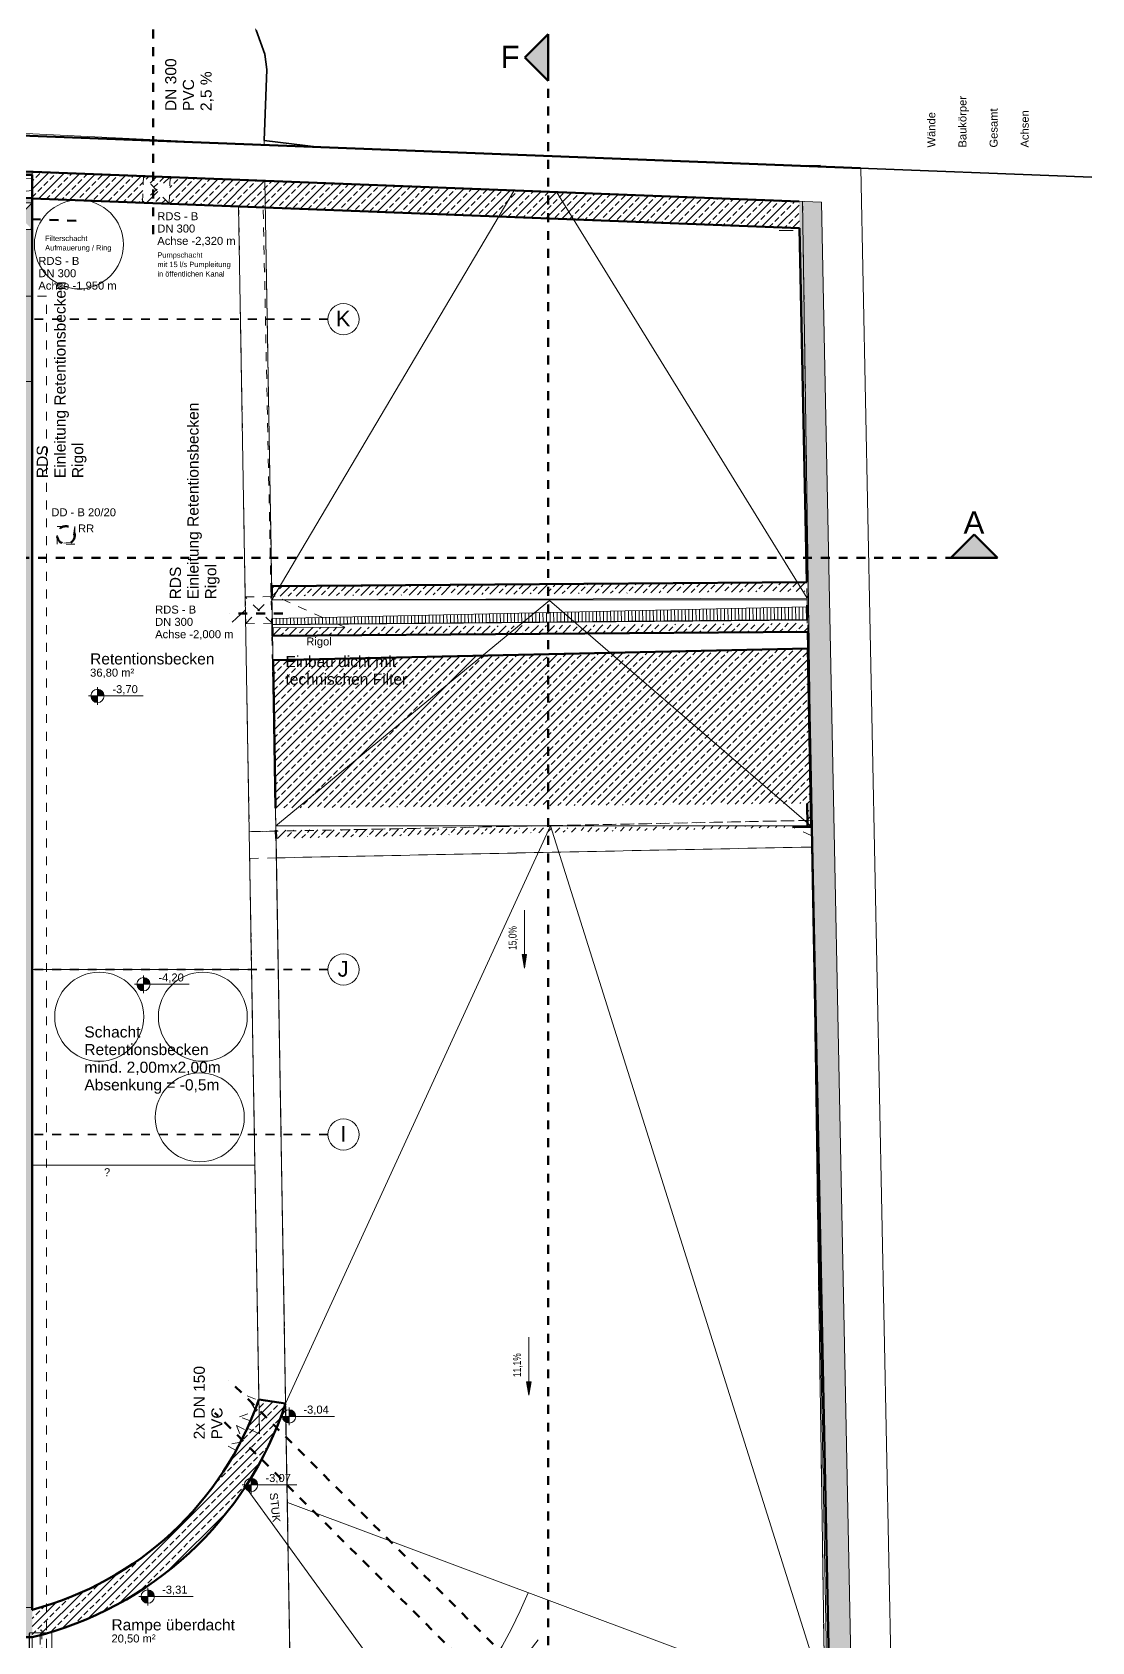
# Model space of a CAD drawing. Header units: metres. Extents: x 0 to 90, y 0 to 101.
# Drawn here: x 77.6 to 89.52, y 72.69 to 90.79 of the extents above; entities that cross this region are included whole.
import ezdxf

# ---------------------------------------------------------------- set-up
doc = ezdxf.new("R2010")
doc.units = ezdxf.units.M
for name, pattern in [('Achse', [0.009, 0.005, -0.002, 0, -0.002]), ('Strich Punkt', [0.015875, 0.00635, -0.004763, 0, -0.004763]), ('Strich Punkt Mittel', [0.015875, 0.00635, -0.004763, 0, -0.004763]), ('Verdeckt', [0.003, 0.002, -0.001]), ('Verdeckt Oben', [0.00225, 0.0015, -0.00075]), ('Verdeckt Unten', [0.005, 0.003, -0.002])]:
    doc.linetypes.add(name, pattern=pattern)
for name, color, linetype, lineweight in [('A-DETL-IDEN_', 251, 'Continuous', 9), ('A-FLOR-PATT', 251, 'Continuous', 50), ('A_2D', 251, 'Continuous', 5), ('A_Beschriftung_', 251, 'Continuous', 9), ('A_Decken', 251, 'Continuous', 13), ('A_Durchbruch', 251, 'Verdeckt', 5), ('A_Durchbruch_Projektion', 251, 'Verdeckt', 5), ('A_Grundstuecksgrenze', 251, 'Continuous', 70), ('A_Kanal_RW', 251, 'Strich Punkt', 100), ('A_Raeume', 251, 'Continuous', 13), ('A_Raeume_', 251, 'Continuous', 5), ('A_Raeume_Beschriftung_', 251, 'Continuous', 9), ('A_Raster_', 251, 'Continuous', 9), ('A_Tueren', 251, 'Continuous', 13), ('A_Waende', 251, 'Continuous', 13), ('G-ANNO-DIMS_', 251, 'Continuous', 9), ('G-ANNO-SYMB_', 251, 'Continuous', 9), ('Geländevolumenkörper', 251, 'Continuous', 5), ('M-EQPM', 251, 'Continuous', 5), ('M-EQPM-IDEN_', 251, 'Continuous', 9), ('Text', 251, 'Continuous', 9)]:
    doc.layers.add(name, color=color, linetype=linetype, lineweight=lineweight)
doc.styles.add('Arial_1', font='arial.ttf', dxfattribs={"height": 0.25})
doc.styles.add('Arial_10', font='arial.ttf', dxfattribs={"width": 0.75, "height": 0.09})
doc.styles.add('Arial_2', font='arial.ttf', dxfattribs={"height": 0.175})
doc.styles.add('Arial_3', font='arial.ttf', dxfattribs={"height": 0.09})
doc.styles.add('Arial_5', font='arial.ttf', dxfattribs={"height": 0.125})
doc.styles.add('Arial_8', font='arial.ttf', dxfattribs={"height": 0.06})
doc.styles.add('Arial_9', font='arial.ttf', dxfattribs={"height": 0.0018})
pattern_1 = [(45, (35.10227, 0), (-0.08980256, 0.08980256), []), (45, (35.19207, 0), (-0.08980256, 0.08980256), [0.0635, -0.03175])]

# ---------------------------------------------------------------- blocks, each defined once
blk = doc.blocks.new('HLS_Rigol - 24x10cm-9179616-263_PP_-01UG_BT1')
at = {"layer": 'M-EQPM'}
for p, q in [((42.474, 72.786), (42.469, 72.78)), ((42.469, 72.78), (42.47, 66.581)), ((42.469, 72.78), (42.47, 66.581)), ((42.724, 72.786), (42.474, 72.786)), ((42.474, 72.786), (42.474, 66.587)), ((42.724, 66.587), (42.724, 72.786)), ((42.47, 66.581), (42.474, 66.587)), ((42.473, 66.581), (42.47, 66.581)), ((42.488, 66.581), (42.473, 66.581)), ((42.473, 66.581), (42.473, 66.581)), ((42.474, 66.587), (42.724, 66.587)), ((42.715, 66.581), (42.475, 66.581)), ((42.475, 66.581), (42.475, 66.581)), ((42.491, 66.587), (42.488, 66.581)), ((42.488, 66.581), (42.703, 66.581)), ((42.706, 66.587), (42.491, 66.587)), ((42.703, 66.581), (42.706, 66.587)), ((42.703, 66.587), (42.703, 66.581)), ((42.717, 66.581), (42.703, 66.581)), ((42.715, 66.581), (42.715, 66.581)), ((42.72, 66.581), (42.717, 66.581)), ((42.717, 66.581), (42.717, 66.581)), ((42.724, 66.587), (42.72, 66.581))]:
    blk.add_line(p, q, dxfattribs=at)
blk = doc.blocks.new('Tore_Rolltor_gross - 6000x2100-8615830-263_PP_-01UG_BT1')
at = {"layer": 'A_Tueren', "linetype": 'Verdeckt', "lineweight": 5}
for p, q in [((-2.98, -0.26), (-2.98, -0.24)), ((-2.98, -0.24), (2.98, -0.24)), ((2.98, -0.26), (-2.98, -0.26)), ((2.98, -0.24), (2.98, -0.26))]:
    blk.add_line(p, q, dxfattribs=at)
blk = doc.blocks.new('HLS_Rigol - 24x10cm-9179617-263_PP_-01UG_BT1')
at = {"layer": 'M-EQPM'}
h = blk.add_hatch(dxfattribs=at)
h.set_pattern_fill('FP_15', color=256, style=0, pattern_type=2)
h.set_pattern_definition([(270, (0, 0.6096), (0.04, 0), [])])
h.paths.add_polyline_path([(0, -0.12), (6.016, -0.12), (6.016, 0.12), (6.011, 0.12), (6.012, 0.024), (0, -0.054), (0, -0.054), (0, -0.107), (0.001, -0.108), (0, -0.108), (0, -0.113)])
for p, q in [((6.011, 0.125), (6.016, 0.125)), ((6.011, 0.125), (6.016, 0.125)), ((6.011, 0.122), (6.016, 0.122)), ((6.011, 0.12), (6.016, 0.12)), ((6.016, 0.125), (6.016, 0.122)), ((6.016, 0.122), (6.016, 0.12)), ((6.016, 0.12), (6.016, -0.12)), ((0, -0.107), (0, 0)), ((0, -0.12), (0, -0.108)), ((0, -0.12), (6.016, -0.12)), ((0, -0.122), (0, -0.12)), ((0, -0.125), (0, -0.122)), ((0, -0.122), (6.016, -0.122)), ((0, -0.125), (6.016, -0.125)), ((0, -0.125), (6.016, -0.125)), ((6.016, -0.12), (6.016, -0.122)), ((6.016, -0.122), (6.016, -0.125))]:
    blk.add_line(p, q, dxfattribs=at)
blk = doc.blocks.new('Allg_WD_rund - Bau-10900194-263_PP_-01UG_BT1')
at = {"layer": 'A_Durchbruch'}
for p, q in [((-0.185, -0.15), (0.115, 0.15)), ((-0.185, 0.15), (0.115, -0.15)), ((-0.185, -0.15), (-0.185, 0.15)), ((0.115, 0.15), (0.115, -0.15))]:
    blk.add_line(p, q, dxfattribs=at)
blk = doc.blocks.new('Allg_WD_rund - Bau-10843854-263_PP_-01UG_BT1')
at = {"layer": 'A_Durchbruch'}
for p, q in [((-0.185, -0.15), (0.115, 0.15)), ((-0.185, 0.15), (0.115, -0.15)), ((-0.185, -0.15), (-0.185, 0.15)), ((0.115, 0.15), (0.115, -0.15))]:
    blk.add_line(p, q, dxfattribs=at)
blk = doc.blocks.new('HLS_Rigol - 20x5cm-11168013-263_PP_-01UG_BT1')
at = {"layer": 'M-EQPM'}
blk.add_line((0, -0.084), (0, -0.083), dxfattribs=at)
blk = doc.blocks.new('Allg_WD_rund - Bau-10843856-263_PP_-01UG_BT1')
at = {"layer": 'A_Durchbruch'}
for p, q in [((-0.185, -0.15), (0.115, 0.15)), ((-0.185, 0.15), (0.115, -0.15)), ((-0.185, -0.15), (-0.185, 0.15)), ((0.115, 0.15), (0.115, -0.15))]:
    blk.add_line(p, q, dxfattribs=at)
blk = doc.blocks.new('Allg_WD_rund - HKLS-11320194-263_PP_-01UG_BT1')
at = {"layer": 'A_Durchbruch'}
for p, q in [((-0.16, -0.15), (-0.056, -0.025)), ((-0.16, -0.15), (-0.16, -0.028)), ((-0.015, -0.025), (0.09, -0.15)), ((0.09, -0.024), (0.09, -0.15))]:
    blk.add_line(p, q, dxfattribs=at)
blk = doc.blocks.new('Allg_WD_rund - HKLS-11332466-263_PP_-01UG_BT1')
at = {"layer": 'A_Durchbruch'}
for p, q in [((-0.16, 0.15), (-0.047, 0.014)), ((-0.16, 0.017), (-0.16, 0.15)), ((-0.023, 0.014), (0.09, 0.15)), ((0.09, 0.15), (0.09, 0.013))]:
    blk.add_line(p, q, dxfattribs=at)
blk = doc.blocks.new('Symbol_Schatten_Verdeckt_unten - Bodendurchbruch_Schatten_Verdeckt_unten-8269587-263_PP_-01UG_BT1')
at = {"layer": 'A_Durchbruch_Projektion'}
for p, q in [((-0.1, -0.1), (-0.1, 0.1)), ((-0.1, 0.1), (0.1, 0.1)), ((-0.1, -0.1), (-0.075, 0.075)), ((-0.075, 0.075), (0.1, 0.1)), ((0.1, 0.1), (0.1, -0.1)), ((0.1, -0.1), (-0.1, -0.1))]:
    blk.add_line(p, q, dxfattribs=at)
blk = doc.blocks.new('Family - ___-3180367-263_PP_-01UG_BT1')
at = {"layer": 'A_Grundstuecksgrenze'}
blk.add_line((51.816, 89.256), (26.926, 90.223), dxfattribs=at)
blk = doc.blocks.new('Raster - BS_Achse-112124-263_PP_-01UG_BT1')
at = {"layer": 'A_Beschriftung_'}
blk.add_circle((0, 0), 0.0035, dxfattribs=at)
blk = doc.blocks.new('Schnitt - 100_Gebaeudeschnitt-1260755-263_PP_-01UG_BT1')
at = {"layer": 'G-ANNO-SYMB_'}
blk.add_hatch(color=256, dxfattribs=at).paths.add_polyline_path([(-0.00829, 0), (-0.00305, 0.00525), (0.0022, 0)])
at = {"layer": 'G-ANNO-SYMB_', "lineweight": 70}
for p, q in [((-0.00305, 0.00525), (-0.00829, 0)), ((0.0022, 0), (-0.00305, 0.00525)), ((-0.00829, 0), (0.0022, 0))]:
    blk.add_line(p, q, dxfattribs=at)
blk = doc.blocks.new('Schnitt - 100_Gebaeudeschnitt-1261489-263_PP_-01UG_BT1')
at = {"layer": 'G-ANNO-SYMB_'}
blk.add_hatch(color=256, dxfattribs=at).paths.add_polyline_path([(-0.00829, 0), (-0.00305, 0.00525), (0.0022, 0)])
at = {"layer": 'G-ANNO-SYMB_', "lineweight": 70}
for p, q in [((-0.00305, 0.00525), (-0.00829, 0)), ((0.0022, 0), (-0.00305, 0.00525)), ((-0.00829, 0), (0.0022, 0))]:
    blk.add_line(p, q, dxfattribs=at)
blk = doc.blocks.new('BS_Maßkette_AT_PP - unten oder rechts-9577582-263_PP_-01UG_BT1')
at = {"layer": 'A_Beschriftung_', "char_height": 0.0018, "attachment_point": 1, "style": 'Arial_9'}
for s, insert, width in [('Wände', (-0.00023, -0.01379), 0.0096203), ('Baukörper', (-0.00023, -0.02079), 0.0137089), ('Gesamt', (-0.00023, -0.02779), 0.0102616), ('Achsen', (-0.00023, -0.03479), 0.0099409)]:
    blk.add_mtext(s, dxfattribs=dict(at, insert=insert, width=width))
blk = doc.blocks.new('Höhenkoten - 018-55641-263_PP_-01UG_BT1')
at = {"layer": 'G-ANNO-DIMS_'}
h = blk.add_hatch(color=256, dxfattribs=at)
edge = h.paths.add_edge_path()
edge.add_line((0, 0), (0, -0.0015))
edge.add_arc((0, 0), 0.0015, 180, 270, ccw=False)
edge.add_line((-0.0015, 0), (0, 0))
h = blk.add_hatch(color=256, dxfattribs=at)
edge = h.paths.add_edge_path()
edge.add_line((0, 0), (0, 0.0015))
edge.add_arc((0, 0), 0.0015, 0, 90, ccw=False)
edge.add_line((0.0015, 0), (0, 0))
for p, q in [((-0.002, 0), (0.01024, 0)), ((0, 0), (0, 0.002)), ((0, 0), (0, -0.002))]:
    blk.add_line(p, q, dxfattribs=at)
blk.add_circle((0, 0), 0.0015, dxfattribs=at)
blk = doc.blocks.new('BS_Kote_Grundriss_FBOK_manuell_AT - 018-9425739-263_PP_-01UG_BT1')
at = {"layer": 'A_Beschriftung_'}
h = blk.add_hatch(color=256, dxfattribs=at)
edge = h.paths.add_edge_path()
edge.add_line((0, 0), (0, -0.0015))
edge.add_arc((0, 0), 0.0015, 180, 270, ccw=False)
edge.add_line((-0.0015, 0), (0, 0))
h = blk.add_hatch(color=256, dxfattribs=at)
edge = h.paths.add_edge_path()
edge.add_line((0, 0), (0, 0.0015))
edge.add_arc((0, 0), 0.0015, 0, 90, ccw=False)
edge.add_line((0.0015, 0), (0, 0))
for p, q in [((-0.002, 0), (0.01024, 0)), ((0, 0), (0, 0.002)), ((0, 0), (0, -0.002))]:
    blk.add_line(p, q, dxfattribs=at)
blk.add_circle((0, 0), 0.0015, dxfattribs=at)
blk = doc.blocks.new('BS_Dtai_Gefälle mit Text - 018-10368467-263_PP_-01UG_BT1')
at = {"layer": 'A_Beschriftung_'}
blk.add_hatch(color=256, dxfattribs=at).paths.add_polyline_path([(0.005, -0.0005), (0.005, 0.0005), (0.00803, 0)])
for p, q in [((-0.005, 0), (0.005, 0)), ((0.00803, 0), (0.005, 0.0005)), ((0.005, 0.0005), (0.005, -0.0005)), ((0.005, -0.0005), (0.00803, 0))]:
    blk.add_line(p, q, dxfattribs=at)

msp = doc.modelspace()

# ---------------------------------------------------------------- hatches: boundary and pattern name
at = {"layer": 'A-FLOR-PATT', "lineweight": 5}
h = msp.add_hatch(dxfattribs=at)
h.set_pattern_fill('FP_1', color=256, style=0, pattern_type=2)
h.set_pattern_definition(pattern_1)
h.paths.add_polyline_path([(80.346, 81.718), (86.36, 81.85), (86.323, 83.855), (80.312, 83.724), (80.34, 82.061), (86.318, 82.113), (86.32, 81.863), (80.344, 81.811), (80.344, 81.801)])
at = {"layer": 'A_Waende', "lineweight": 5}
h = msp.add_hatch(dxfattribs=at)
h.set_pattern_fill('FP_1', color=250, style=0, pattern_type=2)
h.set_pattern_definition(pattern_1)
h.paths.add_polyline_path([(77.605, 88.918), (77.617, 89.217), (61.981, 89.825), (61.951, 89.527), (77.305, 88.929), (77.305, 89.182), (77.605, 89.182), (77.605, 88.929)])
h = msp.add_hatch(dxfattribs=at)
h.set_pattern_fill('FP_1', color=250, style=0, pattern_type=2)
h.set_pattern_definition(pattern_1)
h.paths.add_polyline_path([(86.574, 71.781), (86.822, 71.786), (86.476, 88.873), (86.226, 88.882), (86.317, 84.425), (86.318, 84.425), (86.318, 84.342), (86.574, 71.781)])
h.paths.add_polyline_path([(86.468, 89.273), (86.468, 89.274), (86.468, 89.273)])
h = msp.add_hatch(dxfattribs=at)
h.set_pattern_fill('FP_1', color=250, style=0, pattern_type=2)
h.set_pattern_definition(pattern_1)
h.paths.add_polyline_path([(77.423, 66.622), (77.605, 66.622), (77.605, 66.937), (77.305, 66.937), (77.305, 66.622), (77.419, 66.622)])
h.paths.add_polyline_path([(77.605, 88.568), (77.605, 88.868), (77.455, 88.718), (77.598, 88.574)])
h.paths.add_polyline_path([(77.305, 88.568), (77.455, 88.718), (77.305, 88.868), (77.305, 88.718)])
h.paths.add_polyline_path([(77.496, 72.737), (77.605, 72.737), (77.605, 88.568), (77.305, 88.568), (77.305, 72.737)])
h.paths.add_polyline_path([(77.605, 88.868), (77.605, 88.917), (77.32, 88.929), (77.33, 89.182), (77.305, 89.182), (77.305, 88.868), (77.604, 88.868)])
h = msp.add_hatch(dxfattribs=at)
h.set_pattern_fill('FP_1', color=250, style=0, pattern_type=2)
h.set_pattern_definition(pattern_1)
h.paths.add_polyline_path([(78.999, 89.013), (78.843, 88.869), (78.855, 89.169), (78.866, 89.157)])
h.paths.add_polyline_path([(79.155, 89.157), (79.143, 88.858), (78.999, 89.013)])
h.paths.add_polyline_path([(86.232, 88.582), (86.226, 88.882), (77.617, 89.217), (77.605, 88.918), (86.232, 88.582)])
h = msp.add_hatch(dxfattribs=at)
h.set_pattern_fill('FP_1', color=250, style=0, pattern_type=2)
h.set_pattern_definition(pattern_1)
h.paths.add_polyline_path([(80.299, 84.443), (86.311, 84.497), (86.312, 84.443), (86.316, 84.443), (86.313, 84.603), (80.297, 84.556)])
h = msp.add_hatch(dxfattribs=at)
h.set_pattern_fill('FP_1', color=250, style=0, pattern_type=2)
h.set_pattern_definition(pattern_1)
h.paths.add_polyline_path([(80.307, 83.996), (86.324, 84.044), (86.321, 84.204), (86.32, 84.204), (86.32, 84.175), (86.317, 84.175), (86.318, 84.141), (80.305, 84.087)])
h = msp.add_hatch(dxfattribs=at)
h.set_pattern_fill('FP_1', color=250, style=0, pattern_type=2)
h.set_pattern_definition(pattern_1)
h.paths.add_polyline_path([(77.605, 72.737), (77.822, 72.796), (78.035, 72.868), (78.244, 72.951), (78.448, 73.046), (78.645, 73.152), (78.837, 73.269), (79.022, 73.397), (79.2, 73.535), (79.369, 73.683), (79.53, 73.84), (79.682, 74.006), (79.824, 74.18), (79.956, 74.361), (80.078, 74.55), (80.189, 74.746), (80.289, 74.947), (80.38, 75.161), (80.454, 75.365), (80.153, 75.412), (80.078, 75.213), (79.991, 75.019), (79.893, 74.829), (79.785, 74.646), (79.666, 74.47), (79.537, 74.3), (79.399, 74.138), (79.251, 73.985), (79.095, 73.84), (78.931, 73.704), (78.759, 73.578), (78.581, 73.463), (78.391, 73.355), (78.203, 73.262), (78.009, 73.179), (77.809, 73.107), (77.605, 73.046), (77.605, 72.756)])

# ---------------------------------------------------------------- linework, layer by layer
at = {"layer": 'A_2D'}
for p, q in [((62.028, 90.223), (79.363, 89.55)), ((86.161, 88.556), (86.001, 88.556)), ((80.071, 80.245), (77.605, 80.245)), ((77.605, 78.045), (80.102, 78.045)), ((84.612, 68.08), (80.001, 74.428)), ((86.542, 71.981), (80.473, 74.251))]:
    msp.add_line(p, q, dxfattribs=at)
at = {"layer": 'A_2D', "lineweight": 13}
for p, q in [((86.919, 89.256), (62.028, 90.223)), ((61.983, 89.825), (86.476, 88.873)), ((79.363, 89.55), (86.919, 89.256)), ((87.49, 61.013), (86.919, 89.256)), ((80.3, 84.402), (83.024, 89.007)), ((86.318, 84.42), (83.497, 88.989)), ((86.476, 88.873), (87.031, 61.453)), ((80.291, 84.402), (86.315, 84.402)), ((80.3, 84.402), (86.318, 84.42)), ((80.343, 81.861), (83.421, 84.394)), ((83.421, 84.394), (86.362, 81.856)), ((86.368, 81.861), (80.343, 81.861)), ((80.454, 75.365), (83.432, 81.862)), ((86.542, 71.981), (83.432, 81.862)), ((80.344, 81.801), (80.044, 81.795)), ((80.044, 81.795), (80.153, 75.412)), ((80.454, 75.365), (80.344, 81.801)), ((80.153, 75.412), (80.454, 75.365))]:
    msp.add_line(p, q, dxfattribs=at)
at = {"layer": 'A_2D', "linetype": 'Verdeckt Unten', "lineweight": 13}
for p, q in [((77.605, 88.917), (77.605, 73.046)), ((79.319, 88.851), (77.605, 88.917)), ((86.232, 88.582), (79.319, 88.851)), ((86.373, 81.623), (86.232, 88.582)), ((80.05, 81.495), (86.373, 81.623)), ((80.153, 75.412), (80.05, 81.495))]:
    msp.add_line(p, q, dxfattribs=at)
at = {"layer": 'A_2D', "linetype": 'Verdeckt'}
for p, q in [((79.925, 88.837), (80.05, 81.478)), ((80.35, 81.489), (80.202, 88.801)), ((77.765, 87.818), (44.265, 87.818)), ((77.765, 70.818), (77.765, 87.818)), ((86.37, 81.923), (80.038, 81.795)), ((86.367, 81.923), (80.343, 81.801)), ((86.373, 81.623), (86.367, 81.923)), ((80.343, 81.801), (80.349, 81.501)), ((80.349, 81.501), (86.382, 81.623)), ((80.349, 81.501), (86.373, 81.623))]:
    msp.add_line(p, q, dxfattribs=at)
at = {"layer": 'A_2D', "linetype": 'Verdeckt Oben'}
msp.add_line((80.603, 66.622), (80.454, 75.365), dxfattribs=at)
at = {"layer": 'A_2D'}
for centre in [(78.13, 88.399), (78.358, 79.714), (79.523, 79.714), (79.489, 78.583)]:
    msp.add_circle(centre, 0.5, dxfattribs=at)
at = {"layer": 'A_2D', "linetype": 'Verdeckt Unten', "lineweight": 13}
msp.add_arc((76.657, 76.623), 3.7, 284.8457, 340.8967, dxfattribs=at)
at = {"layer": 'A_2D'}
msp.add_arc((77.764, 75.521), 5.879, 269.0829, 337.1487, dxfattribs=at)
at = {"layer": 'A_Beschriftung_'}
msp.add_line((80, 84.287), (79.851, 84.152), dxfattribs=at)
at = {"layer": 'A_Decken'}
for p, q in [((79.245, 89.554), (77.605, 89.618)), ((79.204, 89.555), (79.368, 89.549)), ((79.368, 89.549), (79.375, 89.549)), ((80.013, 89.524), (80.213, 89.517)), ((77.605, 88.917), (77.605, 89.218)), ((80.22, 89.116), (80.344, 81.811)), ((77.305, 87.818), (77.605, 87.818)), ((77.605, 86.858), (66.317, 86.858)), ((86.313, 84.604), (85.585, 84.598)), ((80.299, 84.443), (80.337, 84.443)), ((80.304, 84.193), (80.87, 84.205)), ((80.87, 84.205), (86.314, 84.324)), ((86.317, 84.175), (86.318, 84.141)), ((80.304, 84.122), (80.305, 83.991)), ((81.119, 84.094), (80.305, 84.087)), ((80.305, 83.991), (86.068, 84.042)), ((86.36, 81.85), (86.542, 71.981)), ((80.454, 75.365), (80.346, 81.718)), ((77.605, 80.245), (80.071, 80.245)), ((80.107, 78.045), (80.07, 80.245)), ((80.071, 80.245), (80.108, 78.045)), ((80.108, 78.045), (77.605, 78.045)), ((77.605, 73.073), (77.355, 73.073)), ((77.605, 66.937), (77.605, 72.737))]:
    msp.add_line(p, q, dxfattribs=at)
at = {"layer": 'A_Decken', "linetype": 'Verdeckt Unten'}
for p, q in [((77.305, 89.131), (77.605, 89.14)), ((77.305, 88.974), (77.605, 89.005)), ((80.87, 84.205), (80.337, 84.443)), ((81.119, 84.094), (81.042, 84.129)), ((86.362, 81.751), (86.151, 81.846))]:
    msp.add_line(p, q, dxfattribs=at)
at = {"layer": 'A_Decken', "lineweight": 50}
for p, q in [((81.871, 83.758), (86.323, 83.855)), ((86.36, 81.85), (86.323, 83.855)), ((80.312, 83.724), (81.871, 83.758)), ((80.34, 82.061), (80.312, 83.724)), ((86.318, 82.113), (86.32, 81.863)), ((86.151, 81.846), (86.36, 81.85)), ((80.344, 81.811), (80.346, 81.718))]:
    msp.add_line(p, q, dxfattribs=at)
at = {"layer": 'A_Decken'}
for points in [[(80.38, 75.161), (80.407, 75.228), (80.431, 75.296), (80.454, 75.365)], [(80.296, 74.961), (80.315, 75.005), (80.334, 75.048), (80.352, 75.092)], [(80.2, 74.766), (80.22, 74.804), (80.239, 74.843), (80.258, 74.881)], [(80.094, 74.577), (80.115, 74.612), (80.136, 74.648), (80.156, 74.684)], [(79.978, 74.393), (79.985, 74.405), (79.993, 74.416), (80.001, 74.428)], [(80.001, 74.428), (80.015, 74.45), (80.03, 74.473), (80.044, 74.495)], [(79.85, 74.214), (79.874, 74.246), (79.897, 74.277), (79.92, 74.309)], [(79.713, 74.042), (79.738, 74.072), (79.763, 74.102), (79.788, 74.133)], [(79.566, 73.878), (79.593, 73.907), (79.62, 73.935), (79.646, 73.965)], [(79.411, 73.722), (79.44, 73.749), (79.468, 73.777), (79.495, 73.804)], [(79.076, 73.437), (79.107, 73.461), (79.138, 73.485), (79.168, 73.51)], [(79.248, 73.575), (79.277, 73.601), (79.307, 73.626), (79.336, 73.652)], [(78.517, 73.082), (78.552, 73.1), (78.588, 73.12), (78.623, 73.14)], [(78.71, 73.19), (78.735, 73.205), (78.76, 73.22), (78.785, 73.236)], [(78.785, 73.236), (78.794, 73.242), (78.803, 73.247), (78.812, 73.253)], [(78.108, 72.895), (78.149, 72.911), (78.189, 72.928), (78.23, 72.945)], [(78.316, 72.983), (78.354, 73), (78.392, 73.018), (78.429, 73.037)], [(77.605, 72.737), (77.676, 72.754), (77.747, 72.774), (77.817, 72.795)], [(77.888, 72.817), (77.934, 72.832), (77.98, 72.848), (78.025, 72.864)]]:
    msp.add_open_spline(points, degree=3, dxfattribs=at)
msp.add_open_spline([(78.896, 73.308), (78.919, 73.324), (78.951, 73.346), (78.984, 73.369), (78.994, 73.377)], degree=3, knots=[-0.52721578, -0.52721578, -0.52721578, -0.52721578, -0.5, -0.48750259, -0.48750259, -0.48750259, -0.48750259], dxfattribs=at)
at = {"layer": 'A_Kanal_RW'}
for p, q in [((78.964, 88.516), (78.964, 93.916)), ((63.21, 89.243), (78.139, 88.662)), ((80.423, 84.248), (79.823, 84.248)), ((86.322, 69.123), (79.817, 75.629)), ((86.059, 68.861), (79.659, 75.261))]:
    msp.add_line(p, q, dxfattribs=at)
msp.add_circle((77.984, 85.13), 0.1, dxfattribs=at)
at = {"layer": 'A_Raeume', "color": 8, "linetype": 'Verdeckt'}
for p, q in [((80.613, 66.038), (80.22, 89.116)), ((86.265, 88.881), (86.519, 71.739)), ((80.01, 83.838), (80.153, 75.412)), ((86.319, 81.922), (81.196, 81.818)), ((86.368, 81.923), (86.359, 81.923)), ((80.344, 81.801), (80.044, 81.795)), ((80.044, 81.795), (80.153, 75.412))]:
    msp.add_line(p, q, dxfattribs=at)
for start, end in [(340.7442, 340.8967), (335.0364, 336.2635), (338.6211, 338.9929), (330.433, 331.1622), (326.9359, 328.9828), (323.4296, 325.4527), (319.9065, 321.9427), (316.3487, 318.4436), (308.5913, 311.4625), (312.6975, 314.951), (304.4925, 307.977), (301.0058, 303.4714), (297.5157, 299.6777), (286.9999, 289.0288), (290.5172, 292.543), (294.0205, 296.0817), (284.8525, 285.5272)]:
    msp.add_arc((76.657, 76.623), 3.7, start, end, dxfattribs=at)
at = {"layer": 'A_Raeume_'}
msp.add_line((86.259, 89.282), (80.213, 89.517), dxfattribs=at)
at = {"layer": 'A_Raeume_', "flags": 128}
for points in [[(80.22, 89.116), (80.603, 66.624)], [(80.044, 81.795), (79.925, 88.827), (77.605, 88.917), (77.605, 73.046), (77.829, 73.113), (78.048, 73.194), (78.261, 73.289), (78.468, 73.397), (78.668, 73.517), (78.86, 73.65), (79.043, 73.795), (79.217, 73.952), (79.38, 74.118), (79.533, 74.295), (79.674, 74.481), (79.803, 74.676), (79.92, 74.878), (80.023, 75.087), (80.16, 75.025), (80.044, 81.795)], [(86.519, 71.739), (86.488, 73.797), (86.265, 88.881)]]:
    msp.add_lwpolyline(points, dxfattribs=at)
msp.add_lwpolyline([(77.605, 66.622), (79.369, 66.622), (80.603, 66.622), (80.454, 75.34), (80.446, 75.34), (80.358, 75.105), (80.255, 74.876), (80.138, 74.653), (80.008, 74.439), (79.864, 74.232), (79.708, 74.036), (79.539, 73.849), (79.359, 73.674), (79.169, 73.51), (78.969, 73.359), (78.759, 73.22), (78.541, 73.095), (78.316, 72.983), (78.084, 72.886), (77.847, 72.804), (77.605, 72.737)], close=True, dxfattribs=at)
at = {"layer": 'A_Raster_', "linetype": 'Strich Punkt Mittel', "lineweight": 35}
for p, q in [((80.929, 87.558), (44.711, 87.558)), ((80.929, 80.245), (44.711, 80.245)), ((80.929, 78.39), (44.711, 78.39))]:
    msp.add_line(p, q, dxfattribs=at)
at = {"layer": 'A_Waende'}
for p, q in [((79.368, 89.549), (77.305, 89.629)), ((80.013, 89.526), (79.375, 89.55)), ((79.375, 89.549), (79.375, 89.55)), ((80.013, 89.526), (80.013, 89.524)), ((80.112, 89.52), (80.213, 89.522)), ((80.213, 89.517), (80.213, 89.522))]:
    msp.add_line(p, q, dxfattribs=at)
at = {"layer": 'A_Waende', "color": 90, "lineweight": 50}
for p, q in [((77.617, 89.217), (74.232, 89.349)), ((86.311, 89.279), (86.468, 89.282)), ((86.468, 89.273), (86.468, 89.282)), ((77.33, 89.182), (77.605, 89.182)), ((77.605, 89.182), (77.605, 88.918)), ((86.226, 88.882), (77.617, 89.217)), ((77.605, 88.918), (77.32, 88.929)), ((77.605, 73.046), (77.605, 88.917)), ((77.605, 88.917), (86.232, 88.582)), ((86.232, 88.582), (86.313, 84.603)), ((80.297, 84.556), (86.313, 84.603)), ((80.297, 84.556), (80.299, 84.443)), ((86.316, 84.443), (86.312, 84.443)), ((86.316, 84.443), (86.317, 84.425)), ((86.318, 84.342), (86.321, 84.204)), ((86.321, 84.204), (86.32, 84.204)), ((80.307, 83.996), (80.305, 84.087)), ((80.307, 83.996), (86.324, 84.044)), ((86.324, 84.044), (86.574, 71.783)), ((80.454, 75.365), (80.153, 75.412)), ((77.305, 72.737), (77.605, 72.737))]:
    msp.add_line(p, q, dxfattribs=at)
for radius, start, end in [(3.7, 284.8457, 340.8967), (4, 283.7096, 341.6718)]:
    msp.add_arc((76.657, 76.623), radius, start, end, dxfattribs=at)
at = {"layer": 'G-ANNO-SYMB_', "linetype": 'Achse', "lineweight": 70}
for p, q in [((83.407, 90.349), (83.407, 58.172)), ((44.871, 84.873), (88.041, 84.873))]:
    msp.add_line(p, q, dxfattribs=at)
at = {"layer": 'Geländevolumenkörper', "color": 253}
for p, q in [((80.115, 90.822), (80.208, 90.584)), ((80.208, 90.584), (80.241, 90.367)), ((80.241, 90.367), (80.213, 89.522)), ((79.317, 89.56), (71.701, 89.925)), ((80.213, 89.522), (79.317, 89.56))]:
    msp.add_line(p, q, dxfattribs=at)
at = {"layer": 'Geländevolumenkörper', "color": 130, "lineweight": 35}
for p, q in [((80.219, 90.537), (80.123, 90.807)), ((80.241, 90.367), (80.219, 90.537)), ((80.212, 89.568), (80.241, 90.367)), ((80.826, 89.493), (80.212, 89.568)), ((89.516, 89.155), (80.826, 89.493))]:
    msp.add_line(p, q, dxfattribs=at)

# ---------------------------------------------------------------- block references
at = {"layer": 'A_2D', "lineweight": 13}
for name, p, rotation in [('Allg_WD_rund - Bau-10843854-263_PP_-01UG_BT1', (78.964, 89.015), 177.7728208629119), ('Allg_WD_rund - Bau-10900194-263_PP_-01UG_BT1', (77.455, 88.683), 269.9999999999999), ('Symbol_Schatten_Verdeckt_unten - Bodendurchbruch_Schatten_Verdeckt_unten-8269587-263_PP_-01UG_BT1', (77.985, 85.128), 180), ('Allg_WD_rund - Bau-10843856-263_PP_-01UG_BT1', (80.151, 84.322), 90.97565434105645), ('Allg_WD_rund - HKLS-11332466-263_PP_-01UG_BT1', (80.131, 75.314), 69.48767492219737), ('Allg_WD_rund - HKLS-11320194-263_PP_-01UG_BT1', (79.961, 74.907), 242.4191410383292)]:
    msp.add_blockref(name, p, dxfattribs=dict(at, rotation=rotation))
at = {"layer": 'A_Beschriftung_'}
for name, p, xscale, yscale, zscale, rotation in [('BS_Maßkette_AT_PP - unten oder rechts-9577582-263_PP_-01UG_BT1', (86.978, 89.5), 50, 50, 50, 89.99999999999936), ('Raster - BS_Achse-112124-263_PP_-01UG_BT1', (81.104, 87.558), 49.99999999999998, 49.99999999999998, 49.99999999999998, 90), ('BS_Dtai_Gefälle mit Text - 018-10368467-263_PP_-01UG_BT1', (83.138, 80.663), 50, 50, 50, 270.0000000000011), ('Raster - BS_Achse-112124-263_PP_-01UG_BT1', (81.104, 80.245), 49.99999999999998, 49.99999999999998, 49.99999999999998, 89.99999999999991), ('Raster - BS_Achse-112124-263_PP_-01UG_BT1', (81.104, 78.39), 49.99999999999998, 49.99999999999998, 49.99999999999998, 89.99999999999991), ('BS_Dtai_Gefälle mit Text - 018-10368467-263_PP_-01UG_BT1', (83.188, 75.86), 50, 50, 50, 270.0000000000011), ('BS_Dtai_Gefälle mit Text - 018-10368467-263_PP_-01UG_BT1', (83.139, 72.51), 50, 50, 50, 232.3605708879156)]:
    msp.add_blockref(name, p, dxfattribs=dict(at, xscale=xscale, yscale=yscale, zscale=zscale, rotation=rotation))
at = {"layer": 'A_Beschriftung_', "xscale": 50, "yscale": 50, "zscale": 50}
for p in [(80.493, 75.22), (80.066, 74.45), (78.904, 73.194)]:
    msp.add_blockref('BS_Kote_Grundriss_FBOK_manuell_AT - 018-9425739-263_PP_-01UG_BT1', p, dxfattribs=at)
at = {"layer": 'A_Grundstuecksgrenze'}
msp.add_blockref('Family - ___-3180367-263_PP_-01UG_BT1', (35.102, 0), dxfattribs=at)
at = {"layer": 'A_Tueren', "rotation": 89.99999999999991}
msp.add_blockref('Tore_Rolltor_gross - 6000x2100-8615830-263_PP_-01UG_BT1', (77.455, 69.837), dxfattribs=at)
at = {"layer": 'G-ANNO-DIMS_', "xscale": 49.99999999999998, "yscale": 49.99999999999998, "zscale": 49.99999999999998}
for p in [(78.339, 83.322), (78.856, 80.08)]:
    msp.add_blockref('Höhenkoten - 018-55641-263_PP_-01UG_BT1', p, dxfattribs=at)
at = {"layer": 'G-ANNO-SYMB_', "extrusion": (0, 0, -1), "xscale": 49.99999999999998, "yscale": 49.99999999999998, "zscale": 49.99999999999998, "rotation": 270.0000000000004}
msp.add_blockref('Schnitt - 100_Gebaeudeschnitt-1261489-263_PP_-01UG_BT1', (-83.407, 90.349), dxfattribs=at)
at = {"layer": 'G-ANNO-SYMB_', "extrusion": (0, 0, -1), "xscale": 49.99999999999998, "yscale": 49.99999999999998, "zscale": 49.99999999999998}
msp.add_blockref('Schnitt - 100_Gebaeudeschnitt-1260755-263_PP_-01UG_BT1', (-88.041, 84.873), dxfattribs=at)
at = {"layer": 'M-EQPM'}
for name, p, rotation in [('HLS_Rigol - 24x10cm-9179617-263_PP_-01UG_BT1', (80.303, 84.247), 0.5006478022962007), ('HLS_Rigol - 20x5cm-11168013-263_PP_-01UG_BT1', (77.855, 72.782), 269.9999999999999)]:
    msp.add_blockref(name, p, dxfattribs=dict(at, rotation=rotation))
msp.add_blockref('HLS_Rigol - 24x10cm-9179616-263_PP_-01UG_BT1', (35.102, 0), dxfattribs=at)

# ---------------------------------------------------------------- texts
at = {"layer": 'A-DETL-IDEN_', "insert": (78.412, 78.011), "char_height": 0.09, "width": 0.08418, "attachment_point": 1, "style": 'Arial_3'}
msp.add_mtext('?', dxfattribs=at)
at = {"layer": 'A_Beschriftung_', "attachment_point": 1}
for s, insert, char_height, width, style in [('RDS - B', (79.011, 88.761), 0.09, 0.54515, 'Arial_3'), ('DN 300', (79.011, 88.623), 0.09, 0.50907, 'Arial_3'), ('Achse -2,320 m', (79.011, 88.484), 0.09, 1.04219, 'Arial_3'), ('RDS - B', (77.674, 88.259), 0.09, 0.54515, 'Arial_3'), ('Achse -1,950 m', (77.674, 87.981), 0.09, 1.04219, 'Arial_3'), ('DN 300', (77.674, 88.12), 0.09, 0.50907, 'Arial_3'), ('K', (81.019, 87.653), 0.175, 0.20042, 'Arial_2'), ('DD - B 20/20', (77.82, 85.432), 0.09, 0.86181, 'Arial_3'), ('RDS - B', (78.987, 84.338), 0.09, 0.54515, 'Arial_3'), ('DN 300', (78.987, 84.2), 0.09, 0.50907, 'Arial_3'), ('Achse -2,000 m', (78.987, 84.061), 0.09, 1.04219, 'Arial_3'), ('J', (81.039, 80.34), 0.175, 0.15232, 'Arial_2'), ('I', (81.067, 78.485), 0.175, 0.08418, 'Arial_2'), ('-3,04', (80.653, 75.342), 0.09, 0.34072, 'Arial_3'), ('-3,07', (80.227, 74.573), 0.09, 0.34072, 'Arial_3'), ('-3,31', (79.065, 73.317), 0.09, 0.34072, 'Arial_3')]:
    msp.add_mtext(s, dxfattribs=dict(at, insert=insert, char_height=char_height, width=width, style=style))
at = {"layer": 'A_Beschriftung_', "char_height": 0.09, "width": 0.31867, "attachment_point": 1, "rotation": 90, "style": 'Arial_10'}
for s, insert in [('15,0%', (82.96, 80.466)), ('11,1%', (83.01, 75.663))]:
    msp.add_mtext(s, dxfattribs=dict(at, insert=insert))
at = {"layer": 'A_Raeume_Beschriftung_', "attachment_point": 1}
for s, insert, char_height, width, style in [('Retentionsbecken', (78.256, 83.801), 0.125, 1.67553, 'Arial_5'), ('36,80 m²', (78.256, 83.629), 0.09, 0.58924, 'Arial_3'), ('Rampe überdacht', (78.496, 72.939), 0.125, 1.67553, 'Arial_5'), ('20,50 m²', (78.496, 72.768), 0.09, 0.58924, 'Arial_3')]:
    msp.add_mtext(s, dxfattribs=dict(at, insert=insert, char_height=char_height, width=width, style=style))
at = {"layer": 'G-ANNO-DIMS_', "char_height": 0.09, "width": 0.34267, "attachment_point": 1, "line_spacing_factor": 0.941778, "style": 'Arial_3'}
for s, insert in [('-3,70', (78.506, 83.443)), ('-4,20', (79.023, 80.201))]:
    msp.add_mtext(s, dxfattribs=dict(at, insert=insert))
at = {"layer": 'G-ANNO-SYMB_', "char_height": 0.25, "attachment_point": 1, "style": 'Arial_1'}
for s, insert, width in [('F', (82.871, 90.633), 0.26055), ('A', (88.075, 85.398), 0.2846)]:
    msp.add_mtext(s, dxfattribs=dict(at, insert=insert, width=width))
at = {"layer": 'M-EQPM-IDEN_', "insert": (80.686, 83.979), "char_height": 0.09, "width": 0.3327, "attachment_point": 1, "style": 'Arial_3'}
msp.add_mtext('Rigol', dxfattribs=at)
at = {"layer": 'Text', "color": 7, "char_height": 0.125, "attachment_point": 1, "rotation": 90, "style": 'Arial_5'}
for s, insert, width in [('DN 300', (79.1, 89.899), 0.7135), ('2,5 %', (79.497, 89.899), 0.54114), ('PVC', (79.299, 89.899), 0.43291), ('Einleitung Retentionsbecken', (77.855, 85.771), 2.64156), ('Einleitung Retentionsbecken', (79.35, 84.407), 2.64156), ('Rigol', (78.053, 85.771), 0.477), ('RDS', (77.656, 85.771), 0.44494), ('RDS', (79.152, 84.407), 0.44494), ('Rigol', (79.549, 84.407), 0.477), ('2x DN 150', (79.42, 74.962), 0.99409), ('PVC', (79.619, 74.962), 0.43291)]:
    msp.add_mtext(s, dxfattribs=dict(at, insert=insert, width=width))
at = {"layer": 'Text', "color": 7, "attachment_point": 1}
for s, insert, char_height, width, style in [('Aufmauerung / Ring', (77.75, 88.391), 0.06, 0.96603, 'Arial_8'), ('Filterschacht', (77.75, 88.497), 0.06, 0.62532, 'Arial_8'), ('mit 15 l/s Pumpleitung ', (79.012, 88.204), 0.06, 1.10232, 'Arial_8'), ('Pumpschacht ', (79.012, 88.31), 0.06, 0.68945, 'Arial_8'), ('in öffentlichen Kanal', (79.012, 88.098), 0.06, 0.97806, 'Arial_8'), ('Einbau dicht mit ', (80.452, 83.771), 0.125, 1.54726, 'Arial_5'), ('technischen Filter', (80.452, 83.573), 0.125, 1.63544, 'Arial_5'), ('Schacht', (78.191, 79.606), 0.125, 0.75759, 'Arial_5'), ('Retentionsbecken', (78.191, 79.408), 0.125, 1.67553, 'Arial_5'), ('mind. 2,00mx2,00m', (78.191, 79.209), 0.125, 1.85591, 'Arial_5'), ('Absenkung = -0,5m', (78.191, 79.011), 0.125, 1.83586, 'Arial_5')]:
    msp.add_mtext(s, dxfattribs=dict(at, insert=insert, char_height=char_height, width=width, style=style))
at = {"layer": 'Text', "color": 5, "insert": (78.12, 85.25), "char_height": 0.09, "width": 0.21646, "attachment_point": 1, "style": 'Arial_3'}
msp.add_mtext('RR', dxfattribs=at)
at = {"layer": 'Text', "color": 1, "insert": (80.363, 74.367), "char_height": 0.09, "width": 0.40084, "attachment_point": 1, "rotation": 275.8617, "style": 'Arial_3'}
msp.add_mtext('STUK', dxfattribs=at)

doc.saveas('drawing.dxf')
